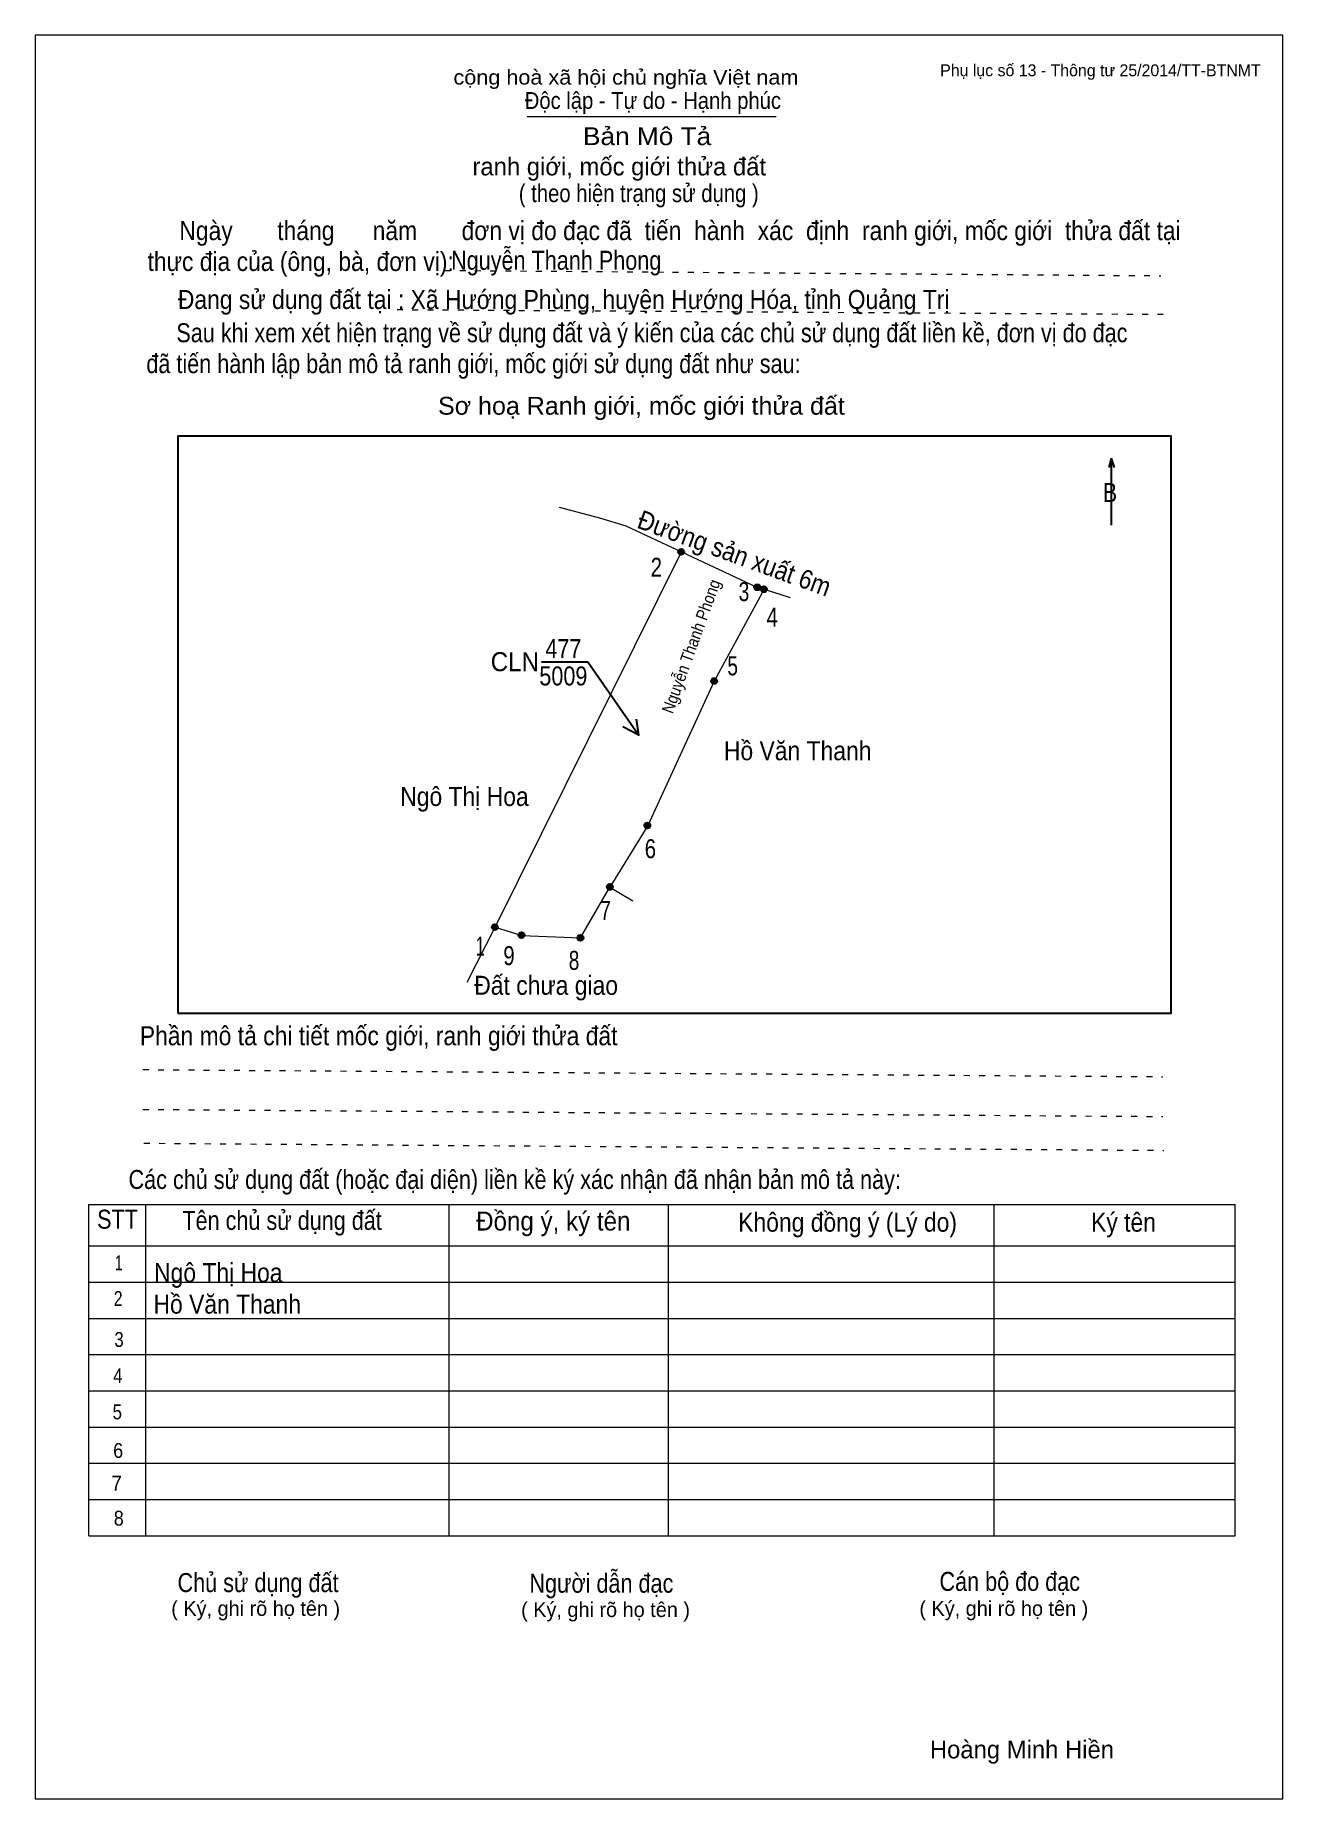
# Model space of a CAD drawing. Header units: centimetres. Extents: x 0 to 21, y 0 to 29.7.
import ezdxf
from ezdxf.enums import TextEntityAlignment as Align

# ---------------------------------------------------------------- set-up
doc = ezdxf.new("R2010")
doc.units = ezdxf.units.CM
doc.header["$LTSCALE"] = 0.13
doc.linetypes.add('DOTTED', pattern=[1.5, 0.3, -1.2])
for name, color, linetype, lineweight in [('1', 7, 'Continuous', 25), ('32', 7, 'Continuous', 25), ('33', 7, 'Continuous', 25), ('61', 7, 'Continuous', 13), ('62', 7, 'Continuous', 13)]:
    doc.layers.add(name, color=color, linetype=linetype, lineweight=lineweight)
for name, color, linetype in [('34', 7, 'Continuous'), ('45', 7, 'Continuous'), ('63', 7, 'Continuous')]:
    doc.layers.add(name, color=color, linetype=linetype)

msp = doc.modelspace()

# ---------------------------------------------------------------- hatches: boundary and pattern name
at = {"layer": '32'}
for points in [[(10.9238, 21.0002, 1), (10.8238, 21.0002, 1)], [(12.2044, 20.4025, 1), (12.1044, 20.4025, 1)], [(12.3143, 20.3696, 1), (12.2143, 20.3696, 1)], [(11.4792, 18.8242, 1), (11.3792, 18.8242, 1)], [(10.3531, 16.392, 1), (10.2531, 16.392, 1)], [(9.7225, 15.356, 1), (9.6225, 15.356, 1)], [(7.7857, 14.6804, 1), (7.6857, 14.6804, 1)], [(8.2362, 14.5453, 1), (8.1362, 14.5453, 1)], [(9.2271, 14.5002, 1), (9.1271, 14.5002, 1)]]:
    msp.add_hatch(color=256, dxfattribs=at).paths.add_polyline_path(points)

# ---------------------------------------------------------------- linework, layer by layer
at = {"layer": '1'}
msp.add_line((10.16, 17.91), (9.89, 18.05), dxfattribs=at)
at = {"layer": '1', "lineweight": 13}
msp.add_lwpolyline([(21, 0), (21, 29.7), (0, 29.7), (0, 0)], close=True, dxfattribs=at)
at = {"layer": '1'}
msp.add_lwpolyline([(9.3, 19.15), (10.16, 17.91), (10.12, 18.18)], dxfattribs=at)
at = {"layer": '32'}
for centre in [(10.8738, 21.0002), (12.1544, 20.4025), (12.2643, 20.3696), (11.4292, 18.8242), (10.3031, 16.392), (9.6725, 15.356), (7.7357, 14.6804), (8.1862, 14.5453), (9.1771, 14.5002)]:
    msp.add_circle(centre, 0.05, dxfattribs=at)
at = {"layer": '33'}
msp.add_line((8.52, 19.15), (9.3, 19.15), dxfattribs=at)
at = {"layer": '61'}
for p, q in [((7.74, 14.68), (10.88, 21)), ((7.27, 13.75), (7.74, 14.68))]:
    msp.add_line(p, q, dxfattribs=at)
for points in [[(8.82, 21.75), (9.5, 21.57), (9.94, 21.44), (10.88, 21), (12.16, 20.4)], [(12.27, 20.37), (11.43, 18.82), (10.31, 16.39), (9.67, 15.35), (10.06, 15.12)], [(12.16, 20.4), (12.27, 20.37), (12.71, 20.23)], [(7.74, 14.68), (8.19, 14.54), (9.18, 14.5), (9.67, 15.35)]]:
    msp.add_lwpolyline(points, dxfattribs=at)
at = {"layer": '62'}
for p, q in [((8.28, 28.33), (12.47, 28.33)), ((0.9, 10.01), (20.2, 10.01)), ((0.9, 4.43), (0.9, 10.01)), ((1.86, 4.43), (1.86, 10.01)), ((6.97, 4.43), (6.97, 9.99)), ((10.66, 4.43), (10.66, 9.99)), ((16.14, 4.43), (16.14, 10.01)), ((20.2, 4.43), (20.2, 10.01)), ((0.9, 9.31), (20.2, 9.31)), ((0.9, 8.7), (20.2, 8.7)), ((0.9, 8.09), (20.2, 8.09)), ((0.9, 7.48), (20.2, 7.48)), ((0.9, 6.87), (20.2, 6.87)), ((0.9, 6.26), (20.2, 6.26)), ((0.9, 5.65), (20.2, 5.65)), ((0.9, 5.04), (20.2, 5.04)), ((0.9, 4.43), (20.2, 4.43))]:
    msp.add_line(p, q, dxfattribs=at)
at = {"layer": '62', "linetype": 'DOTTED'}
for p, q in [((6.89, 25.74), (18.95, 25.65)), ((6.09, 25.08), (19.04, 25)), ((1.81, 12.28), (18.98, 12.16)), ((1.81, 11.61), (18.98, 11.49)), ((1.83, 11.04), (19, 10.92))]:
    msp.add_line(p, q, dxfattribs=at)
at = {"layer": '62', "lineweight": 25}
for p, q in [((18.11, 22.58), (18.11, 21.45)), ((18.11, 22.57), (18.07, 22.42)), ((18.11, 22.57), (18.16, 22.42))]:
    msp.add_line(p, q, dxfattribs=at)
msp.add_lwpolyline([(2.4, 13.23), (19.12, 13.23), (19.12, 22.95), (2.4, 22.95)], close=True, dxfattribs=at)

# ---------------------------------------------------------------- texts
at = {"layer": '32'}
for s, width, p in [('2', 0.8, (10.455, 20.58)), ('3', 0.75, (11.93, 20.17)), ('4', 0.8, (12.405, 19.74)), ('5', 0.75, (11.74, 18.92)), ('6', 0.8, (10.355, 15.84)), ('7', 0.75, (9.6, 14.8)), ('1', 0.65, (7.49, 14.2)), ('9', 0.8, (7.975, 14.04)), ('8', 0.75, (9.07, 13.96))]:
    msp.add_text(s, height=0.32, dxfattribs=dict(at, width=width)).set_placement(p, align=Align.CENTER)
at = {"layer": '33', "width": 0.9}
msp.add_text('Đường sản xuất 6m', height=0.3197, rotation=340, dxfattribs=at).set_placement((11.7153, 20.8266), align=Align.CENTER)
at = {"layer": '33', "width": 0.95}
msp.add_text('CLN', height=0.32, dxfattribs=at).set_placement((8.48, 18.99), align=Align.RIGHT)
at = {"layer": '33'}
for s, width, p in [('477', 0.85, (8.89, 19.21)), ('5009', 0.85, (8.89, 18.75)), ('Hồ Văn Thanh', 0.9, (12.835, 17.49)), ('Ngô Thị Hoa', 0.9, (7.225, 16.72)), ('Đất chưa giao', 0.9, (8.6, 13.54))]:
    msp.add_text(s, height=0.32, dxfattribs=dict(at, width=width)).set_placement(p, align=Align.CENTER)
at = {"layer": '34'}
for s, width, p in [('Nguyễn Thanh Phong', 0.85, (7, 25.75)), ('Ngô Thị Hoa', 0.9, (2, 8.7)), ('Hồ Văn Thanh', 0.9, (1.99, 8.17))]:
    msp.add_text(s, height=0.32, dxfattribs=dict(at, width=width)).set_placement(p)
at = {"layer": '45', "width": 0.9}
msp.add_text('Nguyễn Thanh Phong', height=0.2026, rotation=70, dxfattribs=at).set_placement((11.136, 19.3753), align=Align.CENTER)
at = {"layer": '62'}
for s, height, width, p in [('cộng hoà xã hội chủ nghĩa Việt nam', 0.2474, 1.1, (7.04, 28.87)), ('Độc lập - Tự do - Hạnh phúc', 0.2828, 0.9, (8.24, 28.46)), ('Bản Mô Tả', 0.3, 1.1, (9.22, 27.85)), ('( theo hiện trạng sử dụng )', 0.3, 0.85, (8.14, 26.89)), ('     Ngày       tháng      năm       đơn vị đo đạc đã  tiến  hành  xác  định  ranh giới, mốc giới  thửa đất tại ', 0.32, 0.9, (1.89, 26.25)), ('thực địa của (ông, bà, đơn vị): ', 0.32, 0.9, (1.89, 25.73)), ('Đang sử dụng đất tại : Xã Hướng Phùng, huyện Hướng Hóa, tỉnh Quảng Trị', 0.32, 0.9, (2.4, 25.09)), ('     Sau khi xem xét hiện trạng về sử dụng đất và ý kiến của các chủ sử dụng đất liền kề, đơn vị đo đạc ', 0.32, 0.85, (1.87, 24.53)), ('đã tiến hành lập bản mô tả ranh giới, mốc giới sử dụng đất như sau:', 0.32, 0.85, (1.87, 24.01)), ('Sơ hoạ Ranh giới, mốc giới thửa đất', 0.3, 1.05, (6.78, 23.31)), ('B', 0.32, 0.85, (17.97, 21.84)), ('Phần mô tả chi tiết mốc giới, ranh giới thửa đất ', 0.32, 0.9, (1.76, 12.69)), ('Các chủ sử dụng đất (hoặc đại diện) liền kề ký xác nhận đã nhận bản mô tả này:', 0.32, 0.85, (1.57, 10.27))]:
    msp.add_text(s, height=height, dxfattribs=dict(at, width=width)).set_placement(p)
msp.add_text('ranh giới, mốc giới thửa đất', height=0.3, dxfattribs=at).set_placement((7.36, 27.34))
for s, height, width, p in [('STT', 0.32, 0.85, (1.385, 9.6)), ('Tên chủ sử dụng đất', 0.32, 0.85, (4.155, 9.58)), ('Đồng ý, ký tên', 0.32, 0.95, (8.72, 9.57)), ('Không đồng ý (Lý do)', 0.32, 0.9, (13.675, 9.55)), ('Ký tên', 0.32, 0.9, (18.32, 9.55)), ('1', 0.25, 0.7, (1.405, 8.9)), ('2', 0.25, 0.8, (1.395, 8.3)), ('3', 0.25, 0.85, (1.41, 7.61)), ('4', 0.25, 0.85, (1.39, 7)), ('5', 0.25, 0.85, (1.38, 6.39)), ('6', 0.25, 0.9, (1.395, 5.74)), ('7', 0.25, 0.95, (1.37, 5.19)), ('8', 0.25, 0.9, (1.405, 4.6)), ('Người dẫn đạc', 0.32, 0.85, (9.53, 3.47)), ('Chủ sử dụng đất', 0.32, 0.85, (3.75, 3.48)), ('Cán bộ đo đạc', 0.32, 0.85, (16.405, 3.5))]:
    msp.add_text(s, height=height, dxfattribs=dict(at, width=width)).set_placement(p, align=Align.CENTER)
for p in [(3.71, 3.08), (9.6, 3.06), (16.305, 3.08)]:
    msp.add_text('( Ký, ghi rõ họ tên )', height=0.25, dxfattribs=at).set_placement(p, align=Align.CENTER)
at = {"layer": '63'}
msp.add_text('Phụ lục số 13 - Thông tư 25/2014/TT-BTNMT', height=0.2, dxfattribs=at).set_placement((20.63, 29.01), align=Align.RIGHT)
msp.add_text('Hoàng Minh Hiền', height=0.3, dxfattribs=at).set_placement((16.61, 0.68), align=Align.CENTER)

doc.saveas('drawing.dxf')
